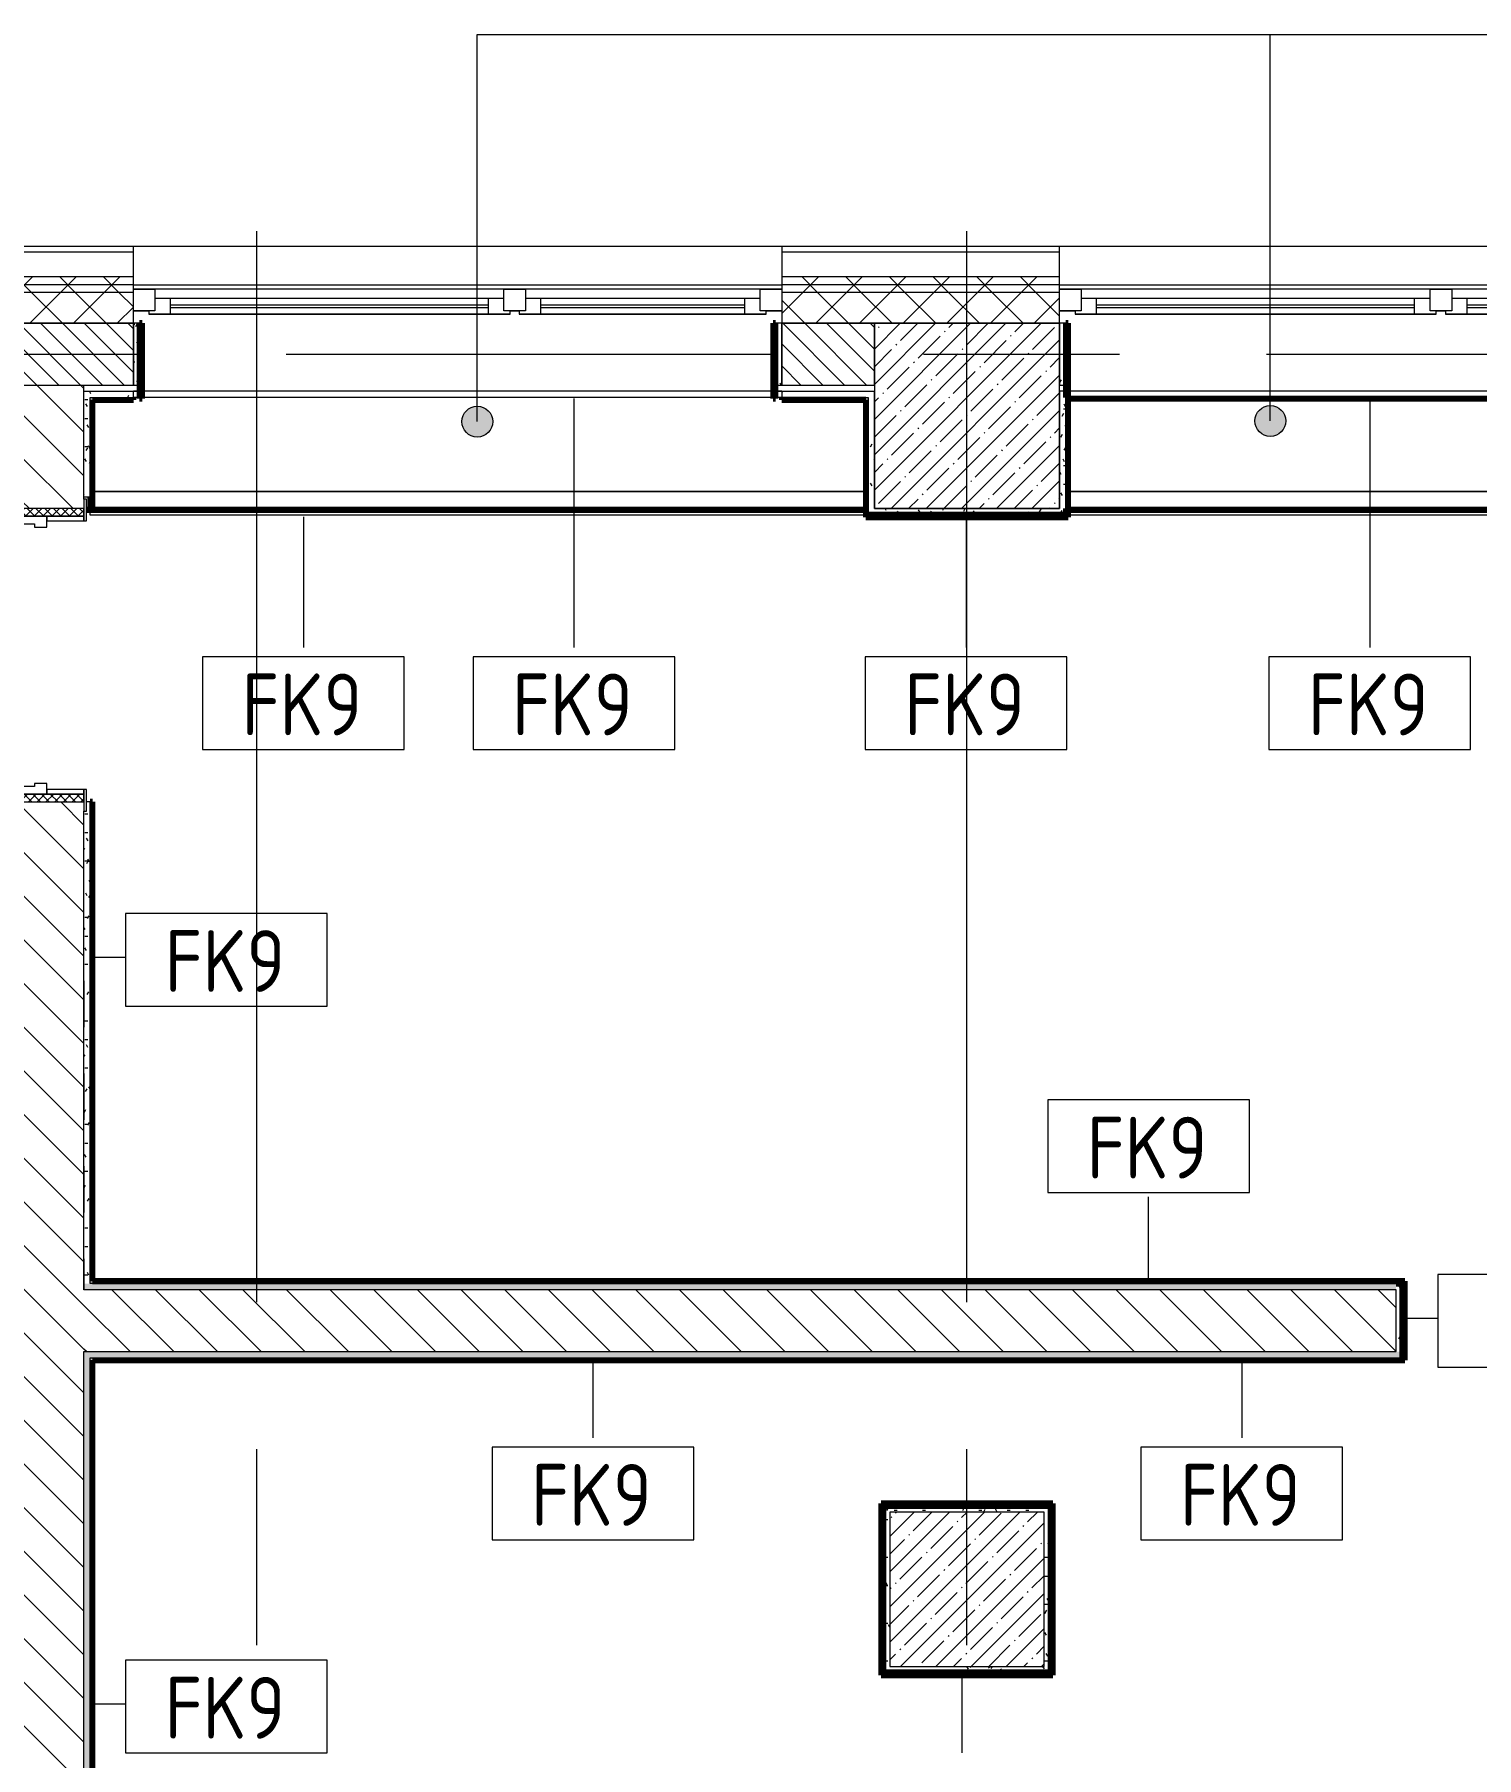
# Model space of a CAD drawing. Header units: millimetres. Extents: x 35144 to 233944, y -8553 to 29000.
# Drawn here: x 51440 to 56110, y 22455 to 28035 of the extents above; entities that cross this region are included whole.
import ezdxf

# ---------------------------------------------------------------- set-up
doc = ezdxf.new("R2010")
doc.units = ezdxf.units.MM
doc.linetypes.add('Осевая', pattern=[3175, 635, -476.25, 1587.5, -476.25])
doc.linetypes.add('Штрих короткий', pattern=[300, 150, -150])
for name, color, linetype, lineweight in [('A-DOOR', 7, 'Continuous', 9), ('A-DOOR-1', 7, 'Continuous', 13), ('A-DOOR-2', 7, 'Штрих короткий', 9), ('A-DOOR-FRAM', 7, 'Continuous', 13), ('A-DOOR-FRAM-1', 7, 'Continuous', 9), ('A-GLAZ', 7, 'Continuous', 9), ('A-GLAZ-1', 7, 'Continuous', 13), ('A-WALL', 7, 'Continuous', 9), ('A-WALL-IDEN', 7, 'Continuous', 9), ('G-ANNO-TEXT', 7, 'Continuous', 9), ('I-WALL', 7, 'Continuous', 9), ('S-COLS', 7, 'Continuous', 9), ('Оси', 7, 'Continuous', 9), ('Оси-2', 7, 'Осевая', 9)]:
    doc.layers.add(name, color=color, linetype=linetype, lineweight=lineweight)
for name, color, linetype, lineweight, true_color in [('A-WALL-1', 7, 'Continuous', 9, 0xc0c0c0), ('A-WALL-4', 7, 'Continuous', 9, 0x73b588), ('I-WALL-1', 7, 'Continuous', 9, 0x73b588), ('I-WALL-10', 7, 'Continuous', 50, 0x73b588), ('I-WALL-2', 7, 'Continuous', 9, 0x74ba7c), ('I-WALL-6', 7, 'Continuous', 9, 0xc0c0c0), ('I-WALL-9', 7, 'Continuous', 80, 0x73b588), ('S-WALL-ANLY', 7, 'Continuous', 13, 0x008040), ('S-WALL-ANLY-1', 7, 'Continuous', 5, 0x008040)]:
    doc.layers.add(name, color=color, linetype=linetype, lineweight=lineweight, true_color=true_color)
doc.styles.add('GOST Common', font='GOST_Common.ttf', dxfattribs={"width": 0.9, "height": 200})
pattern_1 = [(135, (0, 0), (-70.71068, -70.71068), [])]
pattern_2 = [(45, (0, 0), (-70.71068, 70.71068), []), (135, (0, 0), (-70.71068, -70.71068), [])]
pattern_3 = [(0, (0, 0), (121.92, 30.48), [10.058, -81.382, 10.058, -81.382, -487.68]), (0, (0, 0), (121.92, 30.48), [-182.88, 10.058, -172.822, 10.058, -81.382, -213.36]), (0, (0, 0), (121.92, 30.48), [-457.2, 10.058, -50.902, 10.058, -142.342]), (120, (45.72, 15.24), (-87.356454, 90.345817), [10.058, -81.382, 10.058, -81.382, -487.68]), (120, (45.72, 15.24), (-87.356454, 90.345817), [-182.88, 10.058, -172.822, 10.058, -81.382, -213.36]), (120, (45.72, 15.24), (-87.356454, 90.345817), [-457.2, 10.058, -50.902, 10.058, -142.342]), (240, (60.96, 76.2), (-34.563546, -120.825817), [10.058, -81.382, 10.058, -81.382, -487.68]), (240, (60.96, 76.2), (-34.563546, -120.825817), [-182.88, 10.058, -172.822, 10.058, -81.382, -213.36]), (240, (60.96, 76.2), (-34.563546, -120.825817), [-457.2, 10.058, -50.902, 10.058, -142.342])]

# ---------------------------------------------------------------- blocks, each defined once
blk = doc.blocks.new('BSC_Колонна _Прямоугольная - 500х500-33455413-План отделки стен 1 этажа в осях 17-23')
at = {"layer": 'S-COLS'}
h = blk.add_hatch(dxfattribs=at)
h.set_pattern_fill('FP_59', color=256, style=0, pattern_type=2)
h.set_pattern_definition([(45, (-54460, -23000), (-57.02463, 57.02463), []), (45, (-54402.975, -23000), (-57.02463, 57.02463), [100.806, -20.161, 3.353, -16.808])])
h.paths.add_polyline_path([(-250, -250), (250, -250), (250, 250), (-250, 250), (-250, -156.6)])
for p, q in [((250, 250), (-250, 250)), ((-250, 250), (-250, -250)), ((250, -250), (250, 250)), ((-250, -250), (250, -250))]:
    blk.add_line(p, q, dxfattribs=at)
blk = doc.blocks.new('120_Окно_СКБ_2Ст - 120_Окно_СКБ_2Ст 2100х2400 _мал створка справа_-19092174-План отделки стен 1 этажа в осях 17-23')
at = {"layer": 'A-GLAZ'}
for p, q in [((1050, -5), (-1050, -5)), ((-930, -55), (100, -55)), ((270, -55), (930, -55)), ((-1050, -75), (-1000, -75)), ((100, -65), (-930, -65)), ((170, -75), (200, -75)), ((930, -65), (270, -65)), ((1000, -75), (1050, -75))]:
    blk.add_line(p, q, dxfattribs=at)
at = {"layer": 'A-GLAZ-1'}
for p, q in [((-1050, -75), (-1050, -5)), ((-1050, -5), (-980, -5)), ((-980, -5), (-980, -75)), ((150, -35), (-980, -35)), ((-980, -35), (-980, -75)), ((-930, -85), (-930, -35)), ((100, -85), (100, -35)), ((150, -75), (150, -5)), ((150, -5), (220, -5)), ((150, -75), (150, -35)), ((220, -5), (220, -75)), ((980, -35), (220, -35)), ((220, -35), (220, -75)), ((270, -85), (270, -35)), ((930, -85), (930, -35)), ((980, -75), (980, -5)), ((980, -5), (1050, -5)), ((980, -75), (980, -35)), ((1050, -5), (1050, -75)), ((-980, -75), (-1050, -75)), ((-980, -75), (-1000, -75)), ((-1000, -75), (-1000, -85)), ((-1000, -85), (170, -85)), ((170, -85), (-1000, -85)), ((220, -75), (150, -75)), ((170, -75), (150, -75)), ((170, -85), (170, -75)), ((220, -75), (200, -75)), ((200, -75), (200, -85)), ((200, -85), (1000, -85)), ((1000, -85), (200, -85)), ((1050, -75), (980, -75)), ((1000, -75), (980, -75)), ((1000, -85), (1000, -75))]:
    blk.add_line(p, q, dxfattribs=at)
blk = doc.blocks.new('110_Дверь_СКБ_1Ст_Внутренняя1 - Д-26л 950х2100 EIW30-32941023-План отделки стен 1 этажа в осях 17-23')
at = {"layer": 'A-DOOR'}
h = blk.add_hatch(dxfattribs=at)
h.set_pattern_fill('FP_31', color=256, style=0, pattern_type=2)
h.set_pattern_definition([(135, (1826.41, 164.685), (-14.14214, -14.14214), []), (225, (1826.41, 164.685), (14.14214, -14.14214), [])])
h.paths.add_polyline_path([(462.5, -100), (487.5, -100), (487.5, 100), (462.5, 100)])
at = {"layer": 'A-DOOR-FRAM-1'}
h = blk.add_hatch(dxfattribs=at)
h.set_pattern_fill('FP_32', color=256, style=0, pattern_type=2)
h.set_pattern_definition([(45, (-296.384, 164.685), (-14.1421, 14.1421), []), (135, (-296.384, 164.685), (-14.1421, -14.1421), [])])
h.paths.add_polyline_path([(-462.5, -100), (-437.5, -100), (-437.5, 100), (-462.5, 100)])
at = {"layer": 'A-DOOR'}
blk.add_arc((437.5, 100), 850, 90, 180, dxfattribs=at)
at = {"layer": 'A-DOOR-1'}
for p, q in [((437.5, 950), (397.5, 950)), ((397.5, 950), (397.5, 100)), ((437.5, 100), (437.5, 950)), ((397.5, 100), (437.5, 100))]:
    blk.add_line(p, q, dxfattribs=at)
at = {"layer": 'A-DOOR-FRAM'}
for p, q in [((-422.5, 108), (-492.5, 108)), ((-492.5, 108), (-492.5, 100)), ((-492.5, 100), (-422.5, 100)), ((-437.5, 100), (-462.5, 100)), ((-462.5, 100), (-462.5, -100)), ((-412.5, 100), (-437.5, 100)), ((-437.5, 100), (-437.5, 20)), ((-437.5, -100), (-437.5, 100)), ((-422.5, 100), (-437.5, 100)), ((-437.5, 100), (-437.5, 99)), ((-437.5, 99), (-422.5, 99)), ((-422.5, 100), (-422.5, 108)), ((-422.5, 99), (-422.5, 100)), ((-412.5, 60), (-412.5, 100)), ((-402.5, 60), (-412.5, 60)), ((-402.5, 20), (-402.5, 60)), ((437.5, 60), (427.5, 60)), ((427.5, 60), (427.5, 20)), ((437.5, 100), (437.5, 60)), ((462.5, 100), (437.5, 100)), ((517.5, 108), (447.5, 108)), ((447.5, 108), (447.5, 100)), ((462.5, 100), (447.5, 100)), ((447.5, 100), (447.5, 99)), ((447.5, 100), (517.5, 100)), ((447.5, 99), (462.5, 99)), ((462.5, 20), (462.5, 100)), ((487.5, 100), (462.5, 100)), ((462.5, 100), (462.5, -100)), ((462.5, 99), (462.5, 100)), ((487.5, -100), (487.5, 100)), ((517.5, 100), (517.5, 108)), ((-437.5, 20), (-402.5, 20)), ((-422.5, 20), (-437.5, 20)), ((-437.5, 20), (-437.5, -100)), ((-422.5, -100), (-422.5, 20)), ((427.5, 20), (462.5, 20)), ((462.5, 20), (447.5, 20)), ((447.5, 20), (447.5, -100)), ((462.5, -100), (462.5, 20)), ((-422.5, -100), (-492.5, -100)), ((-492.5, -100), (-492.5, -108)), ((-492.5, -108), (-422.5, -108)), ((-462.5, -100), (-437.5, -100)), ((-437.5, -100), (-422.5, -100)), ((-422.5, -108), (-422.5, -100)), ((447.5, -100), (462.5, -100)), ((517.5, -100), (447.5, -100)), ((447.5, -100), (447.5, -108)), ((447.5, -108), (517.5, -108)), ((462.5, -100), (487.5, -100)), ((517.5, -108), (517.5, -100))]:
    blk.add_line(p, q, dxfattribs=at)
blk = doc.blocks.new('DOR_Проход в стене_Прямоугольный - 1000x1500-23441848-План отделки стен 1 этажа в осях 17-23')
at = {"layer": 'A-DOOR-2'}
for p, q in [((500, 100), (-500, 100)), ((500, -100), (-500, -100))]:
    blk.add_line(p, q, dxfattribs=at)
blk = doc.blocks.new('Зашивка приборов отопления7 - Зашивка приборов отопления-33277170-План отделки стен 1 этажа в осях 17-23')
at = {"layer": 'A-WALL-1'}
for p, q in [((51780, 26880), (51760, 26880)), ((53832, 26880), (51788, 26880)), ((53860, 26880), (53840, 26880)), ((51619.5, 26537.5), (51619.5, 26480)), ((51628, 26555), (54132, 26555)), ((54132, 26555), (51628, 26555)), ((51619.5, 26480), (54132, 26480))]:
    blk.add_line(p, q, dxfattribs=at)
blk = doc.blocks.new('Зашивка приборов отопления8 - Зашивка приборов отопления-33277697-План отделки стен 1 этажа в осях 17-23')
at = {"layer": 'A-WALL-1'}
for p, q in [((52060.5, 26860), (52060.5, 26852)), ((54112, 26880), (52068, 26880)), ((52068, 26555), (54112, 26555)), ((54112, 26555), (52068, 26555)), ((52068, 26480), (54112, 26480))]:
    blk.add_line(p, q, dxfattribs=at)
blk = doc.blocks.new('М_стена_0001 - Типоразмер_без рамки-25382661-План отделки стен 1 этажа в осях 17-23')
at = {"layer": 'A-WALL-IDEN'}
for p, q in [((3.258, 1.523), (-3.273, 1.523)), ((-3.273, 1.523), (-3.273, -1.477)), ((3.258, -1.477), (3.258, 1.523)), ((-3.273, -1.477), (3.258, -1.477))]:
    blk.add_line(p, q, dxfattribs=at)

msp = doc.modelspace()

# ---------------------------------------------------------------- hatches: boundary and pattern name
at = {"layer": 'A-WALL'}
h = msp.add_hatch(dxfattribs=at)
h.set_pattern_fill('FP_17', color=256, style=0, pattern_type=2)
h.set_pattern_definition(pattern_2)
h.paths.add_polyline_path([(84970, 27200), (84970, 27250), (80350, 27250), (80350, 27200), (84290.1, 27200)])
h.paths.add_polyline_path([(68210, 27200), (70810, 27200), (70810, 27250), (68210, 27250)])
h.paths.add_polyline_path([(74250, 27200), (74250, 27250), (72910, 27250), (72910, 27200), (73899.9, 27200)])
h.paths.add_polyline_path([(76350, 27200), (77250, 27200), (77250, 27250), (76350, 27250)])
h.paths.add_polyline_path([(60005, 27200), (61060, 27200), (61060, 27250), (60005, 27250)])
h.paths.add_polyline_path([(57201.2, 27200), (57705, 27200), (57705, 27250), (56860, 27250), (56860, 27200)])
h.paths.add_polyline_path([(50860, 27200), (51760, 27200), (51760, 27250), (50860, 27250)])
h.paths.add_polyline_path([(66160, 27200), (67110, 27200), (67110, 27250), (66160, 27250)])
h.paths.add_polyline_path([(54603.7, 27200), (54760, 27200), (54760, 27250), (53860, 27250), (53860, 27200), (53861.5, 27200)])
h.paths.add_polyline_path([(48760, 27200), (48760, 27250), (47660, 27250), (47660, 27200), (48666.4, 27200)])
h.paths.add_polyline_path([(42160, 27200), (44560, 27200), (44560, 27250), (42160, 27250)])
h = msp.add_hatch(dxfattribs=at)
h.set_pattern_fill('FP_17', color=256, style=0, pattern_type=2)
h.set_pattern_definition(pattern_2)
h.paths.add_polyline_path([(84970, 27100), (84970, 27200), (80350, 27200), (80350, 27100), (84290.1, 27100)])
h.paths.add_polyline_path([(77250, 27100), (77250, 27200), (76350, 27200), (76350, 27100), (76868.5, 27100)])
h.paths.add_polyline_path([(67078, 27100), (67110, 27100), (67110, 27102), (67078, 27102), (67078, 27110), (67110, 27110), (67110, 27200), (66160, 27200), (66160, 27100), (67060, 27100)])
h.paths.add_polyline_path([(68210, 27100), (70810, 27100), (70810, 27200), (68210, 27200), (68210, 27110), (68242, 27110), (68242, 27102), (68210, 27102)])
h.paths.add_polyline_path([(74040, 27100), (74250, 27100), (74250, 27200), (72910, 27200), (72910, 27100), (73899.9, 27100)])
h.paths.add_polyline_path([(60005, 27100), (61060, 27100), (61060, 27200), (60005, 27200)])
h.paths.add_polyline_path([(54160, 27100), (54760, 27100), (54760, 27200), (53860, 27200), (53860, 27100), (53861.5, 27100)])
h.paths.add_polyline_path([(48160, 27100), (48760, 27100), (48760, 27200), (47660, 27200), (47660, 27100), (47924.2, 27100)])
h.paths.add_polyline_path([(56860, 27100), (57705, 27100), (57705, 27200), (56860, 27200)])
h.paths.add_polyline_path([(50860, 27100), (51760, 27100), (51760, 27200), (50860, 27200)])
h.paths.add_polyline_path([(44560, 27100), (44560, 27200), (42160, 27200), (42160, 27100), (44213.4, 27100)])
h = msp.add_hatch(dxfattribs=at)
h.set_pattern_fill('FP_22', color=256, style=0, pattern_type=2)
h.set_pattern_definition([(135, (0, 0), (-35.35534, -35.35534), [])])
h.paths.add_polyline_path([(73540, 26900), (73540, 27100), (72910, 27100), (72910, 26900)])
h.paths.add_polyline_path([(74040, 26900), (74250, 26900), (74250, 27100), (74040, 27100)])
h.paths.add_polyline_path([(80650, 26900), (80650, 27100), (80350, 27100), (80350, 26900), (80579.3, 26900)])
h.paths.add_polyline_path([(76750, 26900), (76750, 27100), (76350, 27100), (76350, 26900)])
h.paths.add_polyline_path([(67060, 26900), (67060, 27100), (66760, 27100), (66760, 26900), (66849.3, 26900)])
h.paths.add_polyline_path([(68704.7, 26900), (70310, 26900), (70310, 27100), (68206, 27100), (68206, 26900), (68410, 26900)])
h.paths.add_polyline_path([(56860, 26900), (57705, 26900), (57705, 27100), (56860, 27100)])
h.paths.add_polyline_path([(54160, 26900), (54160, 27100), (53860, 27100), (53860, 26900), (53861.5, 26900)])
h.paths.add_polyline_path([(60760, 26900), (61060, 26900), (61060, 27100), (60760, 27100)])
h.paths.add_polyline_path([(60160, 26900), (60160, 27100), (60005, 27100), (60005, 26900)])
h.paths.add_polyline_path([(51760, 26900), (51760, 27100), (50860, 27100), (50860, 26900), (51635, 26900)])
h.paths.add_polyline_path([(47924.2, 26900), (48160, 26900), (48160, 27100), (47660, 27100), (47660, 26900), (47738.7, 26900)])
h.paths.add_polyline_path([(44560, 26900), (44560, 27100), (42760, 27100), (42760, 26900), (44213.4, 26900)])
at = {"layer": 'G-ANNO-TEXT'}
h = msp.add_hatch(color=256, dxfattribs=at)
edge = h.paths.add_edge_path()
edge.add_arc((52873.9, 26781.6), 50, 0, 360)
h = msp.add_hatch(color=256, dxfattribs=at)
edge = h.paths.add_edge_path()
edge.add_arc((55442.5, 26783.8), 50, 0, 360)
at = {"layer": 'I-WALL'}
h = msp.add_hatch(dxfattribs=at)
h.set_pattern_fill('FP_80', color=256, style=0, pattern_type=2)
h.set_pattern_definition(pattern_3)
h.paths.add_polyline_path([(51760, 26900), (51780, 26900), (51780, 27100), (51760, 27100)])
h = msp.add_hatch(dxfattribs=at)
h.set_pattern_fill('FP_80', color=256, style=0, pattern_type=2)
h.set_pattern_definition(pattern_3)
h.paths.add_polyline_path([(53840, 26900), (53860, 26900), (53860, 27100), (53840, 27100)])
h = msp.add_hatch(dxfattribs=at)
h.set_pattern_fill('FP_80', color=256, style=0, pattern_type=2)
h.set_pattern_definition(pattern_3)
h.paths.add_polyline_path([(54760, 26900), (54780, 26900), (54780, 27100), (54760, 27100)])
h = msp.add_hatch(dxfattribs=at)
h.set_pattern_fill('FP_21', color=256, style=0, pattern_type=2)
h.set_pattern_definition(pattern_1)
h.paths.add_polyline_path([(51600, 20520), (51600, 25550), (51400, 25550), (51400, 20520)])
h.paths.add_polyline_path([(51400, 26500), (51600, 26500), (51600, 26900), (51400, 26900), (51400, 26530)])
h = msp.add_hatch(dxfattribs=at)
h.set_pattern_fill('FP_80', color=256, style=0, pattern_type=2)
h.set_pattern_definition(pattern_3)
h.paths.add_polyline_path([(51620, 23990), (51620, 25550), (51608, 25550), (51608, 25520), (51600, 25520), (51600, 23990)])
h.paths.add_polyline_path([(51620, 26537.5), (51620, 26880), (51600, 26880), (51600, 26537.5)])
h = msp.add_hatch(dxfattribs=at)
h.set_pattern_fill('FP_80', color=256, style=0, pattern_type=2)
h.set_pattern_definition(pattern_3)
h.paths.add_polyline_path([(53860, 26860), (54160, 26860), (54160, 26880), (53860, 26880)])
h.paths.add_polyline_path([(51635, 26860), (51760, 26860), (51760, 26880), (51620, 26880), (51620, 26860)])
h = msp.add_hatch(dxfattribs=at)
h.set_pattern_fill('FP_80', color=256, style=0, pattern_type=2)
h.set_pattern_definition(pattern_3)
h.paths.add_polyline_path([(54160, 26480), (54160, 26860), (54140, 26860), (54140, 26480)])
h = msp.add_hatch(dxfattribs=at)
h.set_pattern_fill('FP_80', color=256, style=0, pattern_type=2)
h.set_pattern_definition(pattern_3)
h.paths.add_polyline_path([(54780, 26500), (54780, 26880), (54760, 26880), (54760, 26500)])
h = msp.add_hatch(dxfattribs=at)
h.set_pattern_fill('FP_80', color=256, style=0, pattern_type=2)
h.set_pattern_definition(pattern_3)
h.paths.add_polyline_path([(54780, 26480), (54780, 26500), (54160, 26500), (54160, 26480), (54603.7, 26480)])
h = msp.add_hatch(dxfattribs=at)
h.set_pattern_fill('FP_80', color=256, style=0, pattern_type=2)
h.set_pattern_definition(pattern_3)
h.paths.add_polyline_path([(51600, 23970), (55850, 23970), (55850, 23990), (51600, 23990)])
h = msp.add_hatch(dxfattribs=at)
h.set_pattern_fill('FP_21', color=256, style=0, pattern_type=2)
h.set_pattern_definition(pattern_1)
h.paths.add_polyline_path([(55850, 23770), (55850, 23970), (51600, 23970), (51600, 23770), (53119.3, 23770)])
h = msp.add_hatch(dxfattribs=at)
h.set_pattern_fill('FP_80', color=256, style=0, pattern_type=2)
h.set_pattern_definition(pattern_3)
h.paths.add_polyline_path([(55870, 23770), (55870, 23990), (55850, 23990), (55850, 23770)])
h = msp.add_hatch(dxfattribs=at)
h.set_pattern_fill('FP_80', color=256, style=0, pattern_type=2)
h.set_pattern_definition(pattern_3)
h.paths.add_polyline_path([(51600, 20740), (51620, 20740), (51620, 23770), (51600, 23770), (51600, 22843.4)])
h = msp.add_hatch(dxfattribs=at)
h.set_pattern_fill('FP_80', color=256, style=0, pattern_type=2)
h.set_pattern_definition(pattern_3)
h.paths.add_polyline_path([(55870, 23750), (55870, 23770), (51620, 23770), (51620, 23750), (53119.3, 23750)])
h = msp.add_hatch(dxfattribs=at)
h.set_pattern_fill('FP_80', color=256, style=0, pattern_type=2)
h.set_pattern_definition(pattern_3)
h.paths.add_polyline_path([(54210, 23250), (54710, 23250), (54710, 23270), (54190, 23270), (54190, 23250)])
h = msp.add_hatch(dxfattribs=at)
h.set_pattern_fill('FP_80', color=256, style=0, pattern_type=2)
h.set_pattern_definition(pattern_3)
h.paths.add_polyline_path([(54710, 22750), (54730, 22750), (54730, 23270), (54710, 23270), (54710, 22843.4)])
h = msp.add_hatch(dxfattribs=at)
h.set_pattern_fill('FP_80', color=256, style=0, pattern_type=2)
h.set_pattern_definition(pattern_3)
h.paths.add_polyline_path([(54210, 22730), (54210, 23250), (54190, 23250), (54190, 22730)])
h = msp.add_hatch(dxfattribs=at)
h.set_pattern_fill('FP_80', color=256, style=0, pattern_type=2)
h.set_pattern_definition(pattern_3)
h.paths.add_polyline_path([(54730, 22730), (54730, 22750), (54210, 22750), (54210, 22730), (54710, 22730)])
at = {"layer": 'I-WALL-1'}
for points in [[(51788, 26856), (51788, 27100), (51780, 27100), (51780, 26856)], [(53840, 26856), (53840, 27100), (53832, 27100), (53832, 26856)], [(54788, 26860), (54788, 27100), (54780, 27100), (54780, 26860)], [(54132, 26480), (54140, 26480), (54140, 26860), (54132, 26860), (54132, 26839.1)], [(54788, 26472), (54788, 26852), (54780, 26852), (54780, 26472)], [(54603.7, 26472), (54780, 26472), (54780, 26480), (54132, 26480), (54132, 26472)], [(51628, 23990), (55878, 23990), (55878, 23998), (51628, 23998)], [(55878, 23742), (55878, 23990), (55870, 23990), (55870, 23742)], [(51620, 23742), (55870, 23742), (55870, 23750), (51620, 23750)], [(51628, 20740), (51628, 23742), (51620, 23742), (51620, 20740)], [(54190, 23270), (54730, 23270), (54730, 23278), (54182, 23278), (54182, 23270)], [(54190, 22722), (54190, 23270), (54182, 23270), (54182, 22722)], [(54730, 22722), (54738, 22722), (54738, 23278), (54730, 23278), (54730, 22730)], [(54190, 22722), (54730, 22722), (54730, 22730), (54190, 22730)]]:
    msp.add_hatch(color=256, dxfattribs=at).paths.add_polyline_path(points)
h = msp.add_hatch(color=256, dxfattribs=at)
h.paths.add_polyline_path([(53860, 26852), (54132, 26852), (54132, 26860), (53860, 26860)])
h.paths.add_polyline_path([(51628, 26852), (51760, 26852), (51760, 26860), (51620, 26860), (51620, 26852)])
h = msp.add_hatch(color=256, dxfattribs=at)
h.paths.add_polyline_path([(51620, 23990), (51628, 23990), (51628, 25550), (51620, 25550), (51620, 24010.9)])
h.paths.add_polyline_path([(51628, 26500), (51628, 26852), (51620, 26852), (51620, 26500)])
at = {"layer": 'I-WALL-2'}
for points in [[(56840, 26852), (56840, 26855), (56832, 26855), (56831.8, 26860), (54780, 26860), (54780, 26852), (56832, 26852)], [(53861.5, 26492), (54132, 26492), (54132, 26500), (51608, 26500), (51608, 26492), (53119.3, 26492)], [(56832, 26492), (56832, 26500), (54788, 26500), (54788, 26492), (56830.1, 26492)]]:
    msp.add_hatch(color=256, dxfattribs=at).paths.add_polyline_path(points)
at = {"layer": 'S-COLS'}
h = msp.add_hatch(dxfattribs=at)
h.set_pattern_fill('FP_1', color=256, style=0, pattern_type=2)
h.set_pattern_definition([(45, (0, 0), (-57.02463, 57.02463), []), (45, (57.025, 0), (-57.02463, 57.02463), [100.806, -20.161, 3.353, -16.808])])
h.paths.add_polyline_path([(54760, 26500), (54760, 27100), (54160, 27100), (54160, 26500), (54603.7, 26500)])

# ---------------------------------------------------------------- linework, layer by layer
at = {"layer": 'A-WALL'}
for p, q in [((51760, 27330), (50860, 27330)), ((54760, 27330), (53860, 27330)), ((51760, 27250), (50860, 27250)), ((54760, 27250), (53860, 27250)), ((51760, 27200), (50860, 27200)), ((54760, 27200), (53860, 27200)), ((51760, 27100), (50860, 27100)), ((50860, 27100), (51760, 27100)), ((54160, 27100), (53860, 27100)), ((51620, 26852), (51620, 26860)), ((51620, 26860), (51760, 26860)), ((54132, 26860), (54140, 26860)), ((54140, 26860), (54140, 26480)), ((54780, 26500), (54780, 26852)), ((51620, 23990), (51620, 25550)), ((55850, 23970), (51600, 23970)), ((51628, 23990), (51620, 23990)), ((55850, 23770), (55850, 23970)), ((51620, 23770), (55850, 23770)), ((51620, 23742), (51620, 23750)), ((51620, 23750), (55870, 23750))]:
    msp.add_line(p, q, dxfattribs=at)
at = {"layer": 'A-WALL-1'}
for p, q in [((50860, 27350), (67110, 27350)), ((51760, 27100), (51760, 27350)), ((53860, 27350), (53860, 27100)), ((54760, 27100), (54760, 27350)), ((51760, 26900), (51760, 27100)), ((53860, 27100), (53860, 26900)), ((53860, 27100), (54760, 27100)), ((54160, 26900), (54160, 27100)), ((50935, 26900), (51760, 26900)), ((53860, 26900), (54160, 26900))]:
    msp.add_line(p, q, dxfattribs=at)
at = {"layer": 'A-WALL-4'}
for p, q in [((51620, 26852), (51620, 26537.5)), ((54132, 26860), (53860, 26860)), ((51628, 23990), (55850, 23990)), ((51620, 23742), (51620, 20740))]:
    msp.add_line(p, q, dxfattribs=at)
at = {"layer": 'A-WALL-IDEN'}
for p, q in [((53186.7, 26856), (53186.7, 26050)), ((55764.5, 26856), (55764.5, 26050)), ((52310.8, 26473.7), (52310.8, 26050)), ((54457.2, 26476), (54457.2, 26050)), ((51624, 25047.1), (51734.9, 25047.1)), ((55048, 23994), (55048, 24270.7)), ((55874, 23877.8), (55984.9, 23877.8)), ((53248.3, 23746), (53248.3, 23490.2)), ((55349.9, 23746), (55349.9, 23490.2)), ((54443.8, 22726), (54443.8, 22470.2)), ((51624, 22628.6), (51734.9, 22628.6))]:
    msp.add_line(p, q, dxfattribs=at)
at = {"layer": 'G-ANNO-TEXT'}
for p, q in [((52873.9, 28035.4), (56324.9, 28035.4)), ((52873.9, 26781.6), (52873.9, 28035.4)), ((55442.5, 28035.4), (56324.9, 28035.4)), ((55442.5, 26783.8), (55442.5, 28035.4))]:
    msp.add_line(p, q, dxfattribs=at)
for centre in [(52873.9, 26781.6), (55442.5, 26783.8)]:
    msp.add_circle(centre, 50, dxfattribs=at)
at = {"layer": 'I-WALL-10'}
for p, q in [((54788, 26860), (56832, 26860)), ((56832, 26852), (54788, 26852)), ((51608, 26500), (51620, 26500)), ((54132, 26492), (51608, 26492)), ((51628, 26500), (54132, 26500)), ((54788, 26500), (56832, 26500)), ((56832, 26492), (54788, 26492))]:
    msp.add_line(p, q, dxfattribs=at)
at = {"layer": 'I-WALL-6'}
for p, q in [((51780, 27100), (51760, 27100)), ((51760, 27100), (51760, 26900)), ((53860, 27100), (53840, 27100)), ((53860, 26900), (53860, 27100)), ((54780, 27100), (54760, 27100)), ((54760, 27100), (54760, 26900)), ((51600, 26530), (51600, 26900)), ((51760, 26900), (51780, 26900)), ((53840, 26900), (53860, 26900)), ((54760, 26900), (54780, 26900)), ((51600, 26880), (51780, 26880)), ((51760, 26860), (51760, 26880)), ((51780, 26860), (51760, 26860)), ((53832, 26880), (51788, 26880)), ((53832, 26860), (51788, 26860)), ((53840, 26880), (54160, 26880)), ((53860, 26860), (53840, 26860)), ((53860, 26880), (53860, 26860)), ((54160, 26500), (54160, 26880)), ((54780, 26880), (54760, 26880)), ((54760, 26880), (54760, 26500)), ((54780, 26852), (54780, 26880)), ((56832, 26880), (54788, 26880)), ((51600, 26537.5), (51620, 26537.5)), ((54760, 26500), (54160, 26500)), ((51600, 23970), (51600, 25520)), ((51620, 25550), (51608, 25550)), ((51600, 20720), (51600, 23770)), ((51600, 23770), (51620, 23770))]:
    msp.add_line(p, q, dxfattribs=at)
at = {"layer": 'I-WALL-9'}
for p, q in [((51788, 27100), (51780, 27100)), ((51780, 27100), (51780, 26856)), ((51788, 26856), (51788, 27100)), ((53840, 27100), (53832, 27100)), ((53832, 27100), (53832, 26856)), ((53840, 26856), (53840, 27100)), ((54788, 27100), (54780, 27100)), ((54780, 27100), (54780, 26860)), ((54788, 26860), (54788, 27100)), ((51628, 26852), (51760, 26852)), ((51628, 26500), (51628, 26852)), ((51760, 26852), (51760, 26860)), ((51780, 26856), (51788, 26856)), ((53832, 26856), (53840, 26856)), ((53860, 26860), (53860, 26852)), ((53860, 26852), (54132, 26852)), ((54132, 26852), (54132, 26472)), ((54780, 26860), (54788, 26860)), ((54788, 26852), (54780, 26852)), ((54788, 26472), (54788, 26852)), ((51620, 26537.5), (51620, 26500)), ((51620, 26500), (51628, 26500)), ((54132, 26472), (54788, 26472)), ((54780, 26480), (54140, 26480)), ((54780, 26500), (54780, 26480)), ((51628, 25550), (51620, 25550)), ((51628, 23998), (51628, 25550)), ((55878, 23998), (51628, 23998)), ((55878, 23742), (55878, 23998)), ((55850, 23990), (55870, 23990)), ((55870, 23990), (55870, 23750)), ((51628, 23742), (55878, 23742)), ((51628, 20748), (51628, 23742)), ((54738, 23278), (54182, 23278)), ((54182, 23278), (54182, 22722)), ((54190, 23270), (54730, 23270)), ((54190, 22730), (54190, 23270)), ((54730, 23270), (54730, 22730)), ((54738, 22722), (54738, 23278)), ((54182, 22722), (54738, 22722)), ((54730, 22730), (54190, 22730))]:
    msp.add_line(p, q, dxfattribs=at)
at = {"layer": 'S-COLS'}
for p, q in [((54760, 27100), (54160, 27100)), ((54160, 27100), (54160, 26900)), ((54760, 26500), (54760, 27100)), ((54160, 26900), (54160, 26500)), ((54160, 26500), (54760, 26500))]:
    msp.add_line(p, q, dxfattribs=at)
at = {"layer": 'S-WALL-ANLY'}
for p, q in [((51760, 27225), (53860, 27225)), ((54760, 27225), (56860, 27225))]:
    msp.add_line(p, q, dxfattribs=at)
at = {"layer": 'S-WALL-ANLY-1'}
for p, q in [((51760, 27225), (50860, 27225)), ((54760, 27225), (53860, 27225))]:
    msp.add_line(p, q, dxfattribs=at)
at = {"layer": 'Оси'}
for p, q in [((52160, 24898.1), (52160, 27398.1)), ((54460, 24898.1), (54460, 27398.1))]:
    msp.add_line(p, q, dxfattribs=at)
at = {"layer": 'Оси-2'}
for p, q in [((38443.7, 27000), (82200, 27000)), ((52160, 593.7), (52160, 24898.1)), ((54460, 593.7), (54460, 24898.1))]:
    msp.add_line(p, q, dxfattribs=at)

# ---------------------------------------------------------------- block references
at = {"layer": 'A-DOOR', "rotation": 89.9999999999999}
for name, p in [('110_Дверь_СКБ_1Ст_Внутренняя1 - Д-26л 950х2100 EIW30-32941023-План отделки стен 1 этажа в осях 17-23', (51500, 26012.5)), ('DOR_Проход в стене_Прямоугольный - 1000x1500-23441848-План отделки стен 1 этажа в осях 17-23', (51500, 24470))]:
    msp.add_blockref(name, p, dxfattribs=at)
at = {"layer": 'A-GLAZ'}
for p in [(52810, 27215), (55810, 27215)]:
    msp.add_blockref('120_Окно_СКБ_2Ст - 120_Окно_СКБ_2Ст 2100х2400 _мал створка справа_-19092174-План отделки стен 1 этажа в осях 17-23', p, dxfattribs=at)
at = {"layer": 'A-WALL-1'}
for name, p in [('Зашивка приборов отопления7 - Зашивка приборов отопления-33277170-План отделки стен 1 этажа в осях 17-23', (0, 0)), ('Зашивка приборов отопления8 - Зашивка приборов отопления-33277697-План отделки стен 1 этажа в осях 17-23', (2720, 0))]:
    msp.add_blockref(name, p, dxfattribs=at)
at = {"layer": 'A-WALL-IDEN', "xscale": 99.99999999999993, "yscale": 99.99999999999993, "zscale": 99.99999999999993}
for p in [(52311.6, 25867.6), (53187.5, 25867.6), (54458, 25867.6), (55765.3, 25867.6), (52062.3, 25036.6), (55048.8, 24432.3), (56312.3, 23867.4), (53249.1, 23307.7), (55350.7, 23307.7), (52062.3, 22618.2)]:
    msp.add_blockref('М_стена_0001 - Типоразмер_без рамки-25382661-План отделки стен 1 этажа в осях 17-23', p, dxfattribs=at)
at = {"layer": 'S-COLS'}
msp.add_blockref('BSC_Колонна _Прямоугольная - 500х500-33455413-План отделки стен 1 этажа в осях 17-23', (54460, 23000), dxfattribs=at)

# ---------------------------------------------------------------- texts
at = {"layer": 'A-WALL-IDEN', "char_height": 200, "width": 497.848, "attachment_point": 1, "style": 'GOST Common'}
for insert in [(52110.6, 25965.6), (52986.5, 25965.6), (54257, 25965.6), (55564.3, 25965.6), (51861.3, 25134.7), (54847.8, 24530.3), (53048.1, 23405.7), (55149.8, 23405.7), (51861.3, 22716.2)]:
    msp.add_mtext('FK9', dxfattribs=dict(at, insert=insert))

doc.saveas('drawing.dxf')
